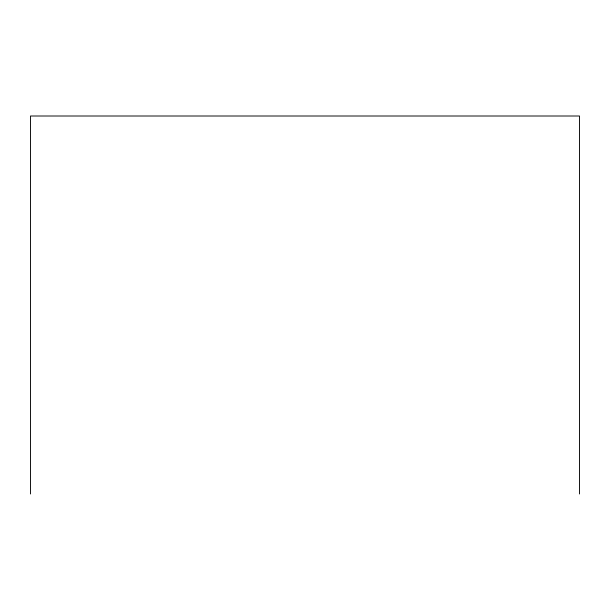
<?xml version="1.0" encoding="UTF-8"?>
<svg xmlns="http://www.w3.org/2000/svg" width="610" height="610" viewBox="0 0 610 610"><rect width="100%" height="100%" fill="white"/><g stroke="black" fill="none" stroke-linecap="round" stroke-linejoin="round"><path stroke-width="0.91" d="M579.5 493.993L579.5 116.007L30.5 116.007L30.5 493.993"/></g></svg>
